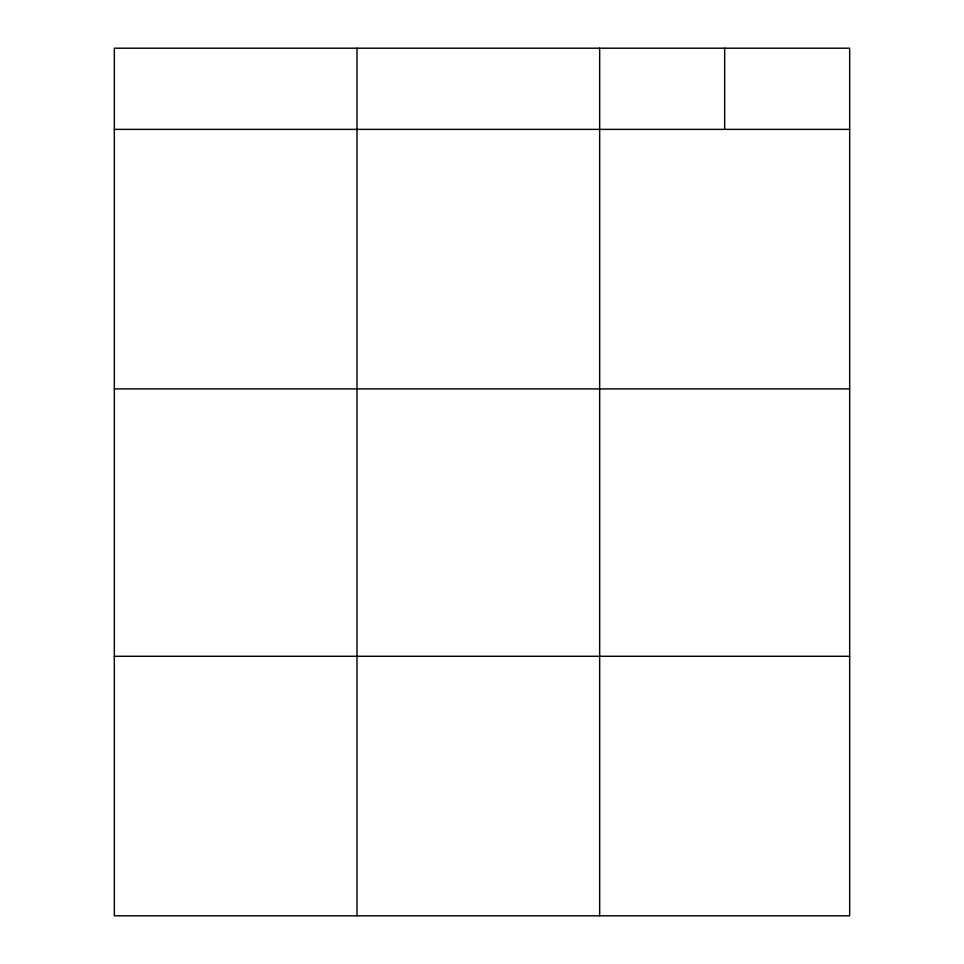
<?xml version="1.0" encoding="UTF-8"?>
<svg xmlns="http://www.w3.org/2000/svg" width="964" height="964" viewBox="0 0 964 964"><rect width="100%" height="100%" fill="white"/><g stroke="black" fill="none" stroke-linecap="round" stroke-linejoin="round"><path stroke-width="1.45" d="M849.67 129.381L849.67 915.8L114.33 915.8L114.33 48.2L849.67 48.2L849.67 129.381L114.33 129.381M114.33 388.902L849.67 388.902M114.33 656.279L849.67 656.279M724.663 48.2L724.663 129.381M599.656 48.2L599.656 915.8M356.993 48.2L356.993 915.8"/></g></svg>
